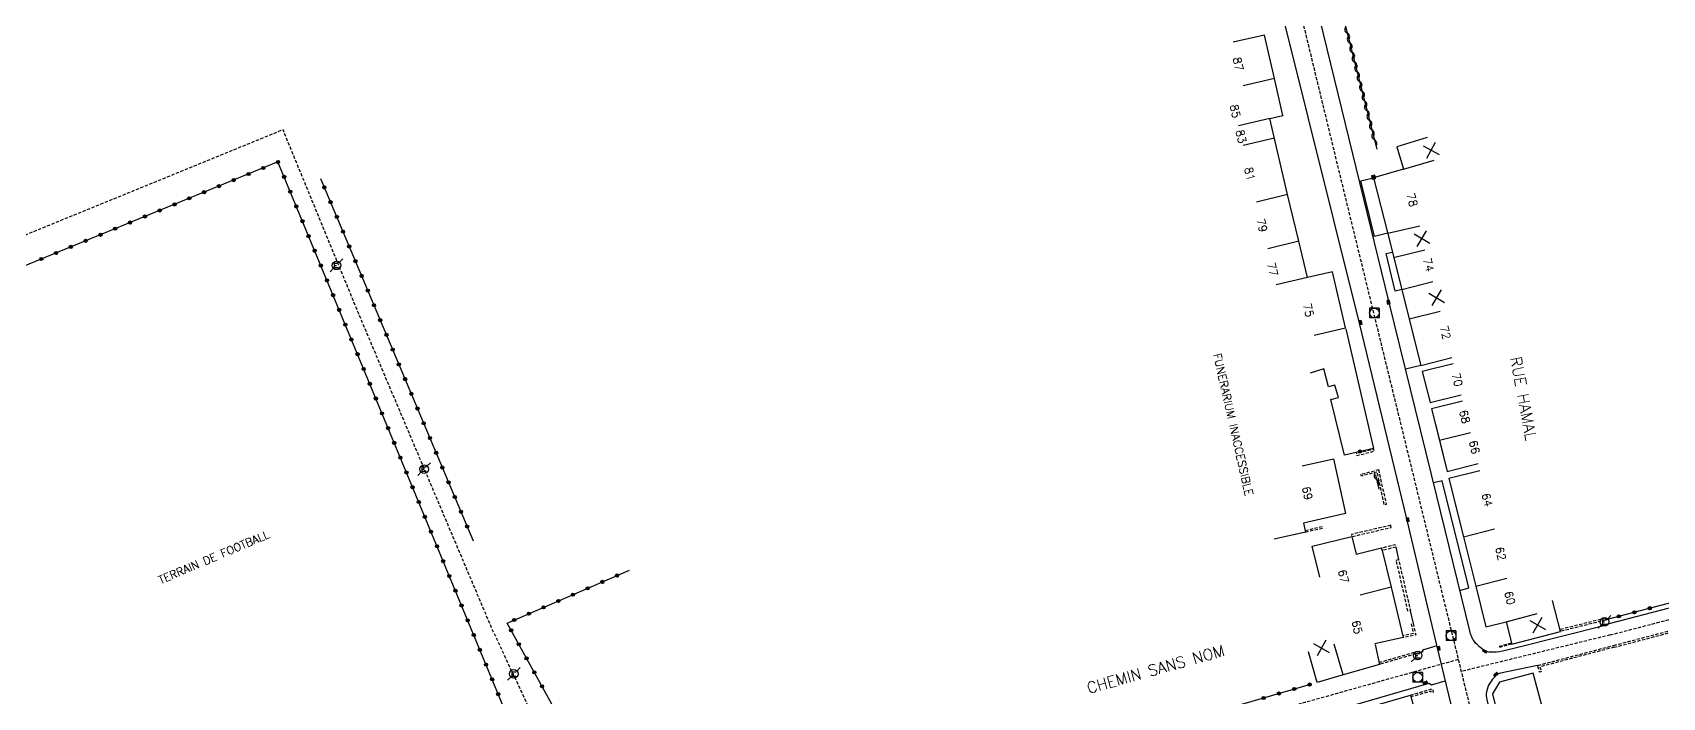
# Model space of a CAD drawing. Header units: millimetres. Extents: x 150000 to 151000, y 127999 to 129000.
# Drawn here: x 150345.7 to 150600.4, y 128418.8 to 128522.7 of the extents above; entities that cross this region are included whole.
import ezdxf
from ezdxf.enums import TextEntityAlignment as Align

# ---------------------------------------------------------------- set-up
doc = ezdxf.new("R2010")
doc.units = ezdxf.units.MM
doc.linetypes.add('DASHED', pattern=[0.75, 0.5, -0.25])
doc.layers.get('0').update_dxf_attribs({"linetype": 'CONTINUOUS'})
for name, color, linetype in [('W0001', 6, 'DASHED'), ('W0008', 7, 'CONTINUOUS'), ('W0100', 7, 'CONTINUOUS'), ('W0112', 1, 'DASHED'), ('W0310', 3, 'CONTINUOUS'), ('W0322', 7, 'CONTINUOUS'), ('W0330', 7, 'CONTINUOUS'), ('W0400', 7, 'CONTINUOUS'), ('W0420', 7, 'CONTINUOUS'), ('W0471', 7, 'CONTINUOUS'), ('W0984', 7, 'CONTINUOUS'), ('W0989', 7, 'CONTINUOUS'), ('W0991', 7, 'CONTINUOUS'), ('W1102', 7, 'CONTINUOUS')]:
    doc.layers.add(name, color=color, linetype=linetype)
doc.styles.get("Standard").update_dxf_attribs({"font": 'romans.shx', "width": 0.85})

# ---------------------------------------------------------------- blocks, each defined once
blk = doc.blocks.new('t322o')
at = {"color": 0, "linetype": 'Continuous'}
for radius in [0.25, 0.15]:
    blk.add_circle((0, 0), radius, dxfattribs=at)
blk = doc.blocks.new('T471')
for p, q in [((-0.333334, 0.333334), (-0.333334, -0.333334)), ((-0.333334, 0.333334), (0.333334, 0.333334)), ((-0.333334, 0), (0, 0)), ((0.500001, 0.500001), (1.000002, 1.000002)), ((-0.500001, -0.500001), (-1.000002, -1.000002)), ((-0.333334, -0.333334), (0.333334, -0.333334))]:
    blk.add_line(p, q)
blk.add_ellipse((0, 0), major_axis=(0.471405, 0.471405), ratio=1, start_param=5.4977871438, end_param=11.780972451)
blk = doc.blocks.new('t991o')
at = {"color": 0, "linetype": 'Continuous'}
for p, q in [((-1, 1), (1, -1)), ((-1, -1), (1, 1))]:
    blk.add_line(p, q, dxfattribs=at)
blk = doc.blocks.new('t310o')
at = {"color": 0, "linetype": 'Continuous'}
for centre, start, end in [((-0.5, 0.38), 216.8699, 323.1304), ((0.5, -0.37), 36.8699, 143.1303)]:
    blk.add_arc(centre, 0.625, start, end, dxfattribs=at)
blk = doc.blocks.new('T420')
for p, q in [((0.75, 0.75), (-0.75, 0.75)), ((-0.75, 0.75), (-0.75, -0.75)), ((0.75, 0.75), (0.75, -0.75)), ((0.75, -0.75), (-0.75, -0.75))]:
    blk.add_line(p, q)
blk.add_ellipse((0, 0), major_axis=(-0.53, 0.53), ratio=1, start_param=3.926991, end_param=10.210176)
blk = doc.blocks.new('T400')
for p, q in [((-0.15, 0.3), (0.15, 0.3)), ((-0.15, -0.25), (-0.15, 0.3)), ((-0.15, 0.15), (0.15, 0.15)), ((-0.15, 0), (0.15, 0)), ((0.15, 0.3), (0.15, -0.25)), ((-0.15, -0.15), (0.15, -0.15)), ((-0.15, -0.25), (-0.15, -0.3)), ((-0.15, -0.3), (0.15, -0.3)), ((0.15, -0.3), (0.15, -0.25))]:
    blk.add_line(p, q)
blk = doc.blocks.new('t330o')
at = {"color": 0, "linetype": 'Continuous'}
for p, q in [((0.25, -0.25), (-0.25, 0.25)), ((-0.25, -0.25), (0.25, 0.25)), ((-0.25, 0.25), (-0.25, -0.25)), ((0.25, 0.25), (-0.25, 0.25)), ((0.25, -0.25), (0.25, 0.25)), ((-0.25, -0.25), (0.25, -0.25)), ((-0.25, -0.25), (-0.25, -0.25))]:
    blk.add_line(p, q, dxfattribs=at)

msp = doc.modelspace()

# ---------------------------------------------------------------- linework, layer by layer
at = {"layer": 'W0001', "flags": 128}
for points in [[(150481.93, 128686.81), (150484.56, 128680.58), (150494.57, 128657.93), (150499.42, 128646.64), (150506.57, 128630.5), (150509.82, 128622.69), (150514.76, 128610.71), (150520.48, 128597.04), (150522.95, 128590.54), (150528.28, 128575.83), (150533.24, 128562.18), (150534.54, 128558.27), (150536.1, 128553.46), (150537.66, 128548.64), (150539.48, 128542.26), (150542.21, 128532.5), (150549.61, 128501.92), (150566.78, 128431.67), (150570.54, 128416.31), (150575.48, 128395.11), (150576.52, 128385.74), (150575.86, 128372.99), (150574.17, 128365.96), (150572.86, 128361.93), (150565.95, 128343.71), (150531.51, 128253.45), (150501.75, 128175.93), (150497.67, 128164.76), (150493.89, 128155.13), (150490.24, 128145.77), (150487.89, 128140.69), (150483.85, 128134.45), (150479.68, 128128.46), (150470.95, 128118.97), (150439.04, 128091.27), (150424.83, 128079.64)], [(150592.21, 128428.59), (150621.5, 128436.29), (150641.81, 128441.4), (150696.53, 128455.01), (150721.42, 128461.26), (150761.36, 128471.75), (150780.89, 128477.08), (150801.37, 128482.28), (150813.29, 128485.12), (150855.63, 128494.55), (150870.01, 128497.72), (150878.55, 128499.22), (150886.82, 128500.53), (150904.52, 128503.57), (150914.02, 128505), (150939.12, 128508.69), (150960.12, 128512.11), (150978.64, 128515.37), (151000, 128519.61)], [(150436.83, 128388.25), (150417.48, 128429.65), (150396.69, 128478.8), (150384.87, 128507.55), (150317.21, 128479.9), (150343.79, 128414.11), (150359.56, 128377.24), (150364.1, 128366.73)], [(150592.21, 128428.59), (150568.93, 128422.88)], [(150568.47, 128424.75), (150538.97, 128416.48), (150486.34, 128401.02), (150446.9, 128389.63), (150427.5, 128386.97), (150358.53, 128364.95), (150363.96, 128349.96), (150367.39, 128341.72), (150374.59, 128327.81), (150379.22, 128319.05), (150381.46, 128314.89), (150384.02, 128309.77), (150389.53, 128299.06), (150396.02, 128286.69), (150398.25, 128283.09), (150400.25, 128280.69), (150401.69, 128278.22), (150406.24, 128270.78), (150408.8, 128266.38), (150410.72, 128262.06), (150414.15, 128252.95), (150416.31, 128246.79), (150417.13, 128244.32), (150424.24, 128227.45), (150425.59, 128222.25), (150429.03, 128215.94), (150442.62, 128188.05), (150450.44, 128174.68), (150455.61, 128166.98), (150465.96, 128151.33), (150480.55, 128129.71)]]:
    msp.add_lwpolyline(points, dxfattribs=at)
at = {"layer": 'W0008', "flags": 128}
for points in [[(150591.65, 128430.1), (150577.34, 128426.52), (150575.36, 128426.06, -0.064825), (150573.5, 128425.89, -0.129862), (150572.6, 128426.16, -0.047248), (150571.57, 128426.94, -0.056171), (150570.85, 128427.77, -0.057835), (150570.57, 128428.29, -0.033852), (150570.27, 128429.24), (150565.13, 128450.31), (150557.67, 128480.58), (150546.87, 128524.89), (150544.07, 128536.18), (150541.08, 128547.22), (150537.3, 128558.89), (150530.97, 128576.93), (150523.95, 128595.88), (150511.21, 128626.69), (150491.27, 128672.13), (150484.45, 128687.91)], [(150479.41, 128685.71), (150491.2, 128658.57), (150505.63, 128625.6), (150518.83, 128593.54), (150531.35, 128559.27), (150536.77, 128542.02), (150540.96, 128525.61), (150552.97, 128477.31), (150560.44, 128446.55), (150565.09, 128427), (150570.71, 128403.7), (150572.43, 128396.11), (150573.44, 128387.51, -0.039157), (150573.68, 128381.45, -0.035102), (150572.94, 128374.72, -0.001699), (150571.92, 128369.24, -0.00455), (150571.52, 128367.2, -0.015796), (150571.24, 128366.06, -0.006858), (150570.49, 128363.45), (150565.66, 128350.97), (150564.86, 128348.52), (150558.39, 128331.71), (150539.21, 128281.36), (150520.06, 128230.84)], [(150580.84, 128423.82), (150575.07, 128422.61, 0.134188), (150574.33, 128422.22, 0.075077), (150573.39, 128421.07, 0.086607), (150572.89, 128419.71, 0.104082), (150572.92, 128418.5), (150573.59, 128415.64), (150576.7, 128402.77), (150580.36, 128387.74, 0.01338), (150580.86, 128385.99, 0.01338), (150581.46, 128384.27, 0.019396), (150582.82, 128381.04, 0.038459), (150583.69, 128379.5), (150584.06, 128378.94), (150589.1, 128370.52), (150606.45, 128341.43)]]:
    msp.add_lwpolyline(points, format="xyb", dxfattribs=at)
for points in [[(150557.46, 128491.37), (150555.37, 128490.88), (150553.26, 128499.6), (150555.24, 128500.03)], [(150559.64, 128482.61), (150558.62, 128482.35), (150557.21, 128488.2), (150558.16, 128488.42)], [(150550.93, 128476.46), (150555.21, 128457.76)], [(150550.7, 128456.7), (150548.56, 128465.38), (150549.75, 128465.7), (150549.21, 128467.64), (150548.22, 128467.39), (150547.45, 128470.19), (150545.33, 128469.49)], [(150562.61, 128470.73), (150560.25, 128470.12)], [(150568.73, 128435.54), (150570.11, 128435.98), (150565.98, 128452.67), (150564.63, 128452.37)], [(150558.7, 128442.31), (150559.15, 128440.39)], [(150560.96, 128432.36), (150561.41, 128430.41)], [(150565.11, 128426.89), (150562.86, 128426.22), (150562.86, 128425.92), (150562.47, 128425.81)], [(150444.25, 128386.29), (150482.32, 128397.34), (150527.71, 128410.56), (150563.94, 128421.06), (150564.31, 128420.78), (150566.44, 128421.4)]]:
    msp.add_lwpolyline(points, dxfattribs=at)
at = {"layer": 'W0008'}
msp.add_lwpolyline([(150855.36, 128495.76), (150828.66, 128490.01), (150826.71, 128489.7), (150812.96, 128486.48), (150812.78, 128487.2), (150788.78, 128481.21), (150780.36, 128478.95), (150780.51, 128478.5), (150760.97, 128473.16), (150760.89, 128473.64), (150744.93, 128469.25), (150728.44, 128464.79), (150720.95, 128462.94), (150711.86, 128460.74, -0.044305), (150708.74, 128460.27, 0.05882), (150705.14, 128459.63), (150696.08, 128457.25), (150667.93, 128449.93), (150644.56, 128443.92), (150621.03, 128437.9), (150591.01, 128430.06)], format="xyb", dxfattribs=at)
at = {"layer": 'W0100', "flags": 128}
for points in [[(150541.1, 128509.76), (150541.09, 128509.77), (150539.74, 128515.57), (150538.18, 128522.36), (150533.31, 128521.24)], [(150545.98, 128475.47), (150550.85, 128476.61), (150548.81, 128485.36), (150544.9, 128484.45), (150543.58, 128490.13), (150541.79, 128497.42), (150539.03, 128509.3), (150541.09, 128509.77)], [(150563.64, 128506.33), (150558.85, 128504.9), (150559.9, 128501.39), (150555.24, 128500.03), (150557.46, 128491.31), (150562.61, 128470.73), (150567.46, 128471.94)], [(150567.69, 128470.99), (150562.84, 128469.78), (150564.06, 128464.91), (150568.91, 128466.12)], [(150569.15, 128465.15), (150564.3, 128463.94), (150566.75, 128454.16), (150571.6, 128455.37)], [(150564.31, 128463.94), (150565.53, 128459.05), (150566.75, 128454.16)], [(150544.11, 128455.05), (150549, 128456.1), (150550.83, 128447.59), (150544.28, 128446.09), (150544.6, 128444.68), (150539.73, 128443.56)], [(150571.85, 128454.25), (150567, 128453.03), (150569.29, 128443.94), (150571.22, 128436.24), (150572.8, 128429.86), (150575.94, 128430.67), (150576.85, 128427.17), (150584.43, 128429.14), (150583.17, 128433.98)], [(150546.82, 128437.62), (150545.65, 128442.48), (150551.84, 128443.97), (150552.5, 128441.24), (150556.46, 128442.21)], [(150556.47, 128442.19), (150557.98, 128436.04), (150559.87, 128428.18), (150555.46, 128427.19)], [(150555.48, 128427.11), (150556.18, 128424), (150550.51, 128422.35), (150546.45, 128421.17), (150545.06, 128425.98)], [(150581.46, 128417.79), (150580.17, 128422.62), (150574.9, 128421.22), (150573.84, 128419.41), (150575.83, 128411.05), (150576.78, 128407.28), (150577.92, 128402.66), (150582.78, 128403.87)], [(150539.96, 128407.85), (150538.56, 128412.65), (150560.99, 128419.19), (150562.67, 128412.95), (150563.91, 128408.26), (150559.07, 128406.99)]]:
    msp.add_lwpolyline(points, dxfattribs=at)
at = {"layer": 'W0112', "flags": 128}
for points in [[(150552.57, 128456.62), (150555.38, 128457.34), (150555.3, 128457.65), (150552.5, 128456.93)], [(150544.6, 128444.68), (150547.3, 128445.3), (150547.26, 128445.5), (150544.56, 128444.88)], [(150561.12, 128430.34), (150561.46, 128428.84), (150559.8, 128428.47)], [(150561.41, 128430.41), (150561.82, 128428.61), (150559.87, 128428.18)], [(150591.48, 128431.22), (150584.36, 128429.43)], [(150591.55, 128430.93), (150584.43, 128429.14)], [(150591.48, 128431.22), (150591.55, 128430.93)], [(150556.1, 128424.29), (150562.39, 128426.1), (150562.47, 128425.81), (150556.18, 128424)], [(150592.83, 128426.67), (150581.23, 128423.61), (150581.47, 128422.88), (150581.19, 128422.78), (150580.84, 128423.82), (150592.75, 128426.96)], [(150560.99, 128419.19), (150564.44, 128420.18), (150564.56, 128419.64), (150564.27, 128419.57), (150564.22, 128419.8), (150561.07, 128418.91)]]:
    msp.add_lwpolyline(points, dxfattribs=at)
for points in [[(150556.03, 128454.44), (150557.21, 128448.96), (150556.92, 128448.9), (150555.81, 128454.07), (150553.33, 128453.43), (150553.26, 128453.72)], [(150557.93, 128445.73), (150551.77, 128444.3), (150551.84, 128443.97), (150558.01, 128445.4)], [(150558.73, 128442.32), (150556.57, 128441.78), (150556.47, 128442.19), (150558.63, 128442.74)], [(150558.78, 128440.31), (150559.15, 128440.39), (150560.99, 128432.37), (150560.62, 128432.28)], [(150574.84, 128426.83), (150576.8, 128427.36), (150576.85, 128427.17), (150574.89, 128426.64)]]:
    msp.add_lwpolyline(points, close=True, dxfattribs=at)
at = {"layer": 'W0112'}
for points in [[(150592.75, 128426.96), (150612.72, 128432.23), (150614.47, 128430.66)], [(150592.83, 128426.67), (150612.64, 128431.9), (150614.61, 128430.14)]]:
    msp.add_lwpolyline(points, dxfattribs=at)
at = {"layer": 'W0310', "flags": 128}
for points in [[(150547.71, 128542.38), (150546.23, 128541.95), (150555.74, 128504.51)], [(150555.53, 128453.63), (150556.04, 128451.39)]]:
    msp.add_lwpolyline(points, dxfattribs=at)
at = {"layer": 'W0322', "flags": 128}
for points in [[(150429.69, 128392.28), (150384.08, 128502.53), (150323.16, 128477.52), (150341.71, 128432.03)], [(150414.61, 128443.24), (150390.77, 128499.87)], [(150555.21, 128457.76), (150550.7, 128456.7)], [(150441.01, 128392.09), (150419.88, 128430.45), (150438.99, 128438.72)], [(150545.52, 128420.92), (150494.84, 128406.17)]]:
    msp.add_lwpolyline(points, dxfattribs=at)
at = {"layer": 'W0322'}
msp.add_lwpolyline([(150639.6, 128453.64), (150644.35, 128444.84), (150619.15, 128438.2), (150591.54, 128430.97)], dxfattribs=at)
at = {"layer": 'W1102'}
for p, q in [((150539.74, 128515.57), (150534.87, 128514.44)), ((150539.03, 128509.3), (150534.16, 128508.17)), ((150539.75, 128506.23), (150534.88, 128505.1)), ((150559.9, 128501.39), (150564.69, 128502.83)), ((150541.79, 128497.42), (150536.93, 128496.23)), ((150557.46, 128491.37), (150562.46, 128492.56)), ((150543.58, 128490.13), (150538.71, 128488.97)), ((150558.37, 128487.57), (150563.24, 128488.79)), ((150544.9, 128484.45), (150540.03, 128483.31)), ((150559.64, 128482.61), (150564.49, 128483.82)), ((150560.78, 128478), (150565.64, 128479.22)), ((150565.53, 128459.05), (150570.38, 128460.26)), ((150569.29, 128443.94), (150574.14, 128445.16)), ((150557.98, 128436.04), (150553.13, 128434.84)), ((150571.22, 128436.24), (150576.07, 128437.46)), ((150575.94, 128430.67), (150580.78, 128431.93)), ((150550.51, 128422.35), (150549.11, 128427.15))]:
    msp.add_line(p, q, dxfattribs=at)

# ---------------------------------------------------------------- block references
at = {"layer": 'W0310'}
for p, rotation in [((150551.13, 128522.65), 284.2509982190022), ((150551.51, 128521.14), 284.2509982190022), ((150551.9, 128519.63), 284.2509982190022), ((150552.28, 128518.12), 284.2509982190022), ((150552.66, 128516.61), 284.2509982190022), ((150553.05, 128515.09), 284.2509982190022), ((150553.43, 128513.58), 284.2509982190022), ((150553.82, 128512.07), 284.2509982190022), ((150554.2, 128510.56), 284.2509982190022), ((150554.58, 128509.05), 284.2509982190022), ((150554.97, 128507.53), 284.2509982190022), ((150555.35, 128506.02), 284.2509982190022), ((150555.69, 128452.91), 282.8880203567839)]:
    msp.add_blockref('t310o', p, dxfattribs=dict(at, rotation=rotation))
at = {"layer": 'W0322'}
for p, rotation in [((150381.79, 128501.59), 202.323461642671), ((150384.09, 128502.5), 112.4746192774441), ((150374.85, 128498.74), 202.323461642671), ((150377.16, 128499.69), 202.323461642671), ((150379.48, 128500.64), 202.323461642671), ((150385.04, 128500.19), 112.4746192774441), ((150370.23, 128496.84), 202.323461642671), ((150372.54, 128497.79), 202.323461642671), ((150386, 128497.88), 112.4746192774441), ((150391.33, 128498.54), 112.8357478824733), ((150392.3, 128496.24), 112.8357478824733), ((150363.29, 128494), 202.323461642671), ((150365.6, 128494.94), 202.323461642671), ((150367.91, 128495.89), 202.323461642671), ((150386.95, 128495.57), 112.4746192774441), ((150393.27, 128493.93), 112.8357478824733), ((150356.35, 128491.15), 202.323461642671), ((150358.66, 128492.1), 202.323461642671), ((150360.97, 128493.05), 202.323461642671), ((150387.91, 128493.26), 112.4746192774441), ((150394.24, 128491.63), 112.8357478824733), ((150351.72, 128489.25), 202.323461642671), ((150354.04, 128490.2), 202.323461642671), ((150388.86, 128490.95), 112.4746192774441), ((150389.82, 128488.64), 112.4746192774441), ((150395.21, 128489.32), 112.8357478824733), ((150347.1, 128487.35), 202.323461642671), ((150349.41, 128488.3), 202.323461642671), ((150390.78, 128486.33), 112.4746192774441), ((150396.18, 128487.02), 112.8357478824733), ((150391.73, 128484.02), 112.4746192774441), ((150397.15, 128484.72), 112.8357478824733), ((150392.69, 128481.71), 112.4746192774441), ((150398.12, 128482.41), 112.8357478824733), ((150393.64, 128479.4), 112.4746192774441), ((150399.09, 128480.11), 112.8357478824733), ((150394.6, 128477.09), 112.4746192774441), ((150400.06, 128477.8), 112.8357478824733), ((150395.55, 128474.78), 112.4746192774441), ((150401.03, 128475.5), 112.8357478824733), ((150402, 128473.19), 112.8357478824733), ((150396.51, 128472.47), 112.4746192774441), ((150402.97, 128470.89), 112.8357478824733), ((150397.47, 128470.16), 112.4746192774441), ((150403.94, 128468.59), 112.8357478824733), ((150398.42, 128467.85), 112.4746192774441), ((150399.38, 128465.54), 112.4746192774441), ((150404.91, 128466.28), 112.8357478824733), ((150400.33, 128463.23), 112.4746192774441), ((150405.88, 128463.98), 112.8357478824733), ((150401.29, 128460.92), 112.4746192774441), ((150406.85, 128461.67), 112.8357478824733), ((150402.24, 128458.61), 112.4746192774441), ((150407.82, 128459.37), 112.8357478824733), ((150403.2, 128456.3), 112.4746192774441), ((150408.79, 128457.07), 112.8357478824733), ((150553.13, 128457.27), 193.2276758180791), ((150404.16, 128453.99), 112.4746192774441), ((150409.76, 128454.76), 112.8357478824733), ((150405.11, 128451.68), 112.4746192774441), ((150410.73, 128452.46), 112.8357478824733), ((150406.07, 128449.37), 112.4746192774441), ((150411.7, 128450.15), 112.8357478824733), ((150412.67, 128447.85), 112.8357478824733), ((150407.02, 128447.06), 112.4746192774441), ((150413.64, 128445.55), 112.8357478824733), ((150407.98, 128444.75), 112.4746192774441), ((150408.93, 128442.44), 112.4746192774441), ((150409.89, 128440.13), 112.4746192774441), ((150410.85, 128437.82), 112.4746192774441), ((150437.05, 128437.88), 23.39189468833578), ((150411.8, 128435.51), 112.4746192774441), ((150432.47, 128435.89), 23.39189468833578), ((150434.76, 128436.89), 23.39189468833578), ((150412.76, 128433.2), 112.4746192774441), ((150425.58, 128432.92), 23.39189468833578), ((150427.88, 128433.91), 23.39189468833578), ((150430.17, 128434.9), 23.39189468833578), ((150598.41, 128432.77), 194.6666032013471), ((150413.71, 128430.89), 112.4746192774441), ((150420.99, 128430.93), 23.39189468833578), ((150423.29, 128431.92), 23.39189468833578), ((150593.57, 128431.5), 194.6666032013471), ((150595.99, 128432.14), 194.6666032013471), ((150414.67, 128428.58), 112.4746192774441), ((150420.5, 128429.32), 118.8436058967427), ((150415.62, 128426.27), 112.4746192774441), ((150421.71, 128427.13), 118.8436058967427), ((150422.92, 128424.94), 118.8436058967427), ((150416.58, 128423.96), 112.4746192774441), ((150424.12, 128422.75), 118.8436058967427), ((150417.53, 128421.65), 112.4746192774441), ((150425.33, 128420.56), 118.8436058967427), ((150542.85, 128420.14), 196.223625357395), ((150545.25, 128420.84), 196.223625357395), ((150418.49, 128419.34), 112.4746192774441), ((150538.05, 128418.74), 196.223625357395), ((150540.45, 128419.44), 196.223625357395)]:
    msp.add_blockref('t322o', p, dxfattribs=dict(at, rotation=rotation))
at = {"layer": 'W0330', "rotation": 99.88829999999987}
msp.add_blockref('t330o', (150555.23, 128500.15), dxfattribs=at)
at = {"layer": 'W0400'}
for p, rotation in [((150557.57, 128480.58), 189.8882999999999), ((150553.2, 128477.4), 189.8882999999999), ((150560.57, 128446.6), 189.8882999999999), ((150565.41, 128426.47), 189.8882999999999), ((150572.62, 128426.03), 61.43724491433163), ((150574.36, 128422.43), 129.1082463176501), ((150563.31, 128421.14), 106.6011241621406)]:
    msp.add_blockref('T400', p, dxfattribs=dict(at, rotation=rotation))
at = {"layer": 'W0420', "rotation": 359.96724}
for p in [(150555.38, 128478.93), (150567.33, 128428.48), (150562.14, 128421.96)]:
    msp.add_blockref('T420', p, dxfattribs=at)
at = {"layer": 'W0471', "rotation": 359.96724}
for p in [(150393.21, 128486.36), (150406.91, 128454.52), (150591.32, 128430.64), (150562.13, 128425.37), (150420.94, 128422.51)]:
    msp.add_blockref('T471', p, dxfattribs=at)
at = {"layer": 'W0991'}
for p, rotation in [((150564.23, 128504.35), 16.67883142323377), ((150562.8, 128490.54), 14.04219976136727), ((150565.11, 128481.3), 14.04219976206623), ((150580.87, 128430.16), 14.57381737106926), ((150547.09, 128426.56), 286.1286564655919)]:
    msp.add_blockref('t991o', p, dxfattribs=dict(at, rotation=rotation))

# ---------------------------------------------------------------- texts
at = {"layer": 'W0984'}
for s, rotation, p in [('87', 282.9554, (150534.09, 128517.84)), ('85', 283.0595, (150533.63, 128510.46)), ('83', 283.0595, (150534.55, 128506.5)), ('81', 283.0595, (150535.9, 128500.66)), ('78', 284.2725, (150561.27, 128496.59)), ('79', 283.7812, (150537.82, 128492.62)), ('77', 283.1232, (150539.46, 128485.75)), ('74', 284.0422, (150563.83, 128486.44)), ('75', 283.1232, (150545.07, 128479.35)), ('72', 284.0422, (150566.47, 128475.87)), ('FUNERARIUM INACCESSIBLE', 282.7776, (150533.31, 128461.49)), ('70', 284.0422, (150568.32, 128468.49)), ('68', 283.9985, (150569.47, 128462.71)), ('66', 283.3092, (150570.99, 128457.96)), ('69', 282.1242, (150544.9, 128450.75)), ('64', 284.1247, (150572.99, 128449.7)), ('TERRAIN DE FOOTBALL', 23.1134, (150374.07, 128440.76)), ('62', 284.1247, (150575.11, 128441.31)), ('67', 283.5623, (150550.54, 128437.75)), ('60', 284.5738, (150576.54, 128434.38)), ('65', 282.6066, (150552.66, 128429.82))]:
    msp.add_text(s, height=1.25, rotation=rotation, dxfattribs=at).set_placement(p, align=Align.MIDDLE)
at = {"layer": 'W0989'}
for s, rotation, p in [('RUE HAMAL', 280.7101, (150578.67, 128465.55)), ('CHEMIN SANS NOM', 15.6686, (150521.2, 128423.24))]:
    msp.add_text(s, height=1.75, rotation=rotation, dxfattribs=at).set_placement(p, align=Align.MIDDLE)

doc.saveas('drawing.dxf')
